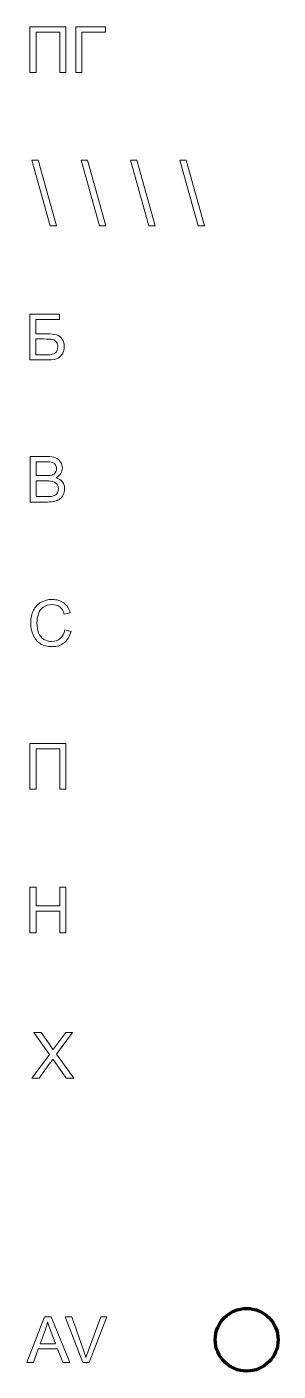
# Model space of a CAD drawing. Header units: millimetres. Extents: x -553 to 1640, y -551 to 548.
# Drawn here: x 1433 to 1533, y 13 to 548 of the extents above; entities that cross this region are included whole.
import ezdxf

# ---------------------------------------------------------------- set-up
doc = ezdxf.new("R2010")
doc.units = ezdxf.units.MM
doc.header["$MEASUREMENT"] = 0
doc.layers.add('layer 1', color=7, linetype='Continuous')

msp = doc.modelspace()

# ---------------------------------------------------------------- linework, layer by layer
at = {"layer": 'layer 1', "color": 142, "lineweight": 9}
for points, knots in [([(1433.9984, 548.1577), (1433.9984, 548.1577), (1448.2732, 548.1577), (1448.2732, 548.1577), (1448.2732, 548.1577), (1448.2732, 548.1577), (1448.2732, 529.9713), (1448.2732, 529.9713), (1448.2732, 529.9713), (1448.2732, 529.9713), (1445.8602, 529.9713), (1445.8602, 529.9713), (1445.8602, 529.9713), (1445.8602, 529.9713), (1445.8602, 546.0241), (1445.8602, 546.0241), (1445.8602, 546.0241), (1445.8602, 546.0241), (1436.4114, 546.0241), (1436.4114, 546.0241), (1436.4114, 546.0241), (1436.4114, 546.0241), (1436.4114, 529.9713), (1436.4114, 529.9713), (1436.4114, 529.9713), (1436.4114, 529.9713), (1433.9984, 529.9713), (1433.9984, 529.9713), (1433.9984, 529.9713), (1433.9984, 529.9713), (1433.9984, 548.1577), (1433.9984, 548.1577)], [0, 0, 0, 0, 0.11111111, 0.11111111, 0.11111111, 0.11111111, 0.22222222, 0.22222222, 0.22222222, 0.22222222, 0.33333333, 0.33333333, 0.33333333, 0.33333333, 0.44444444, 0.44444444, 0.44444444, 0.44444444, 0.55555556, 0.55555556, 0.55555556, 0.55555556, 0.66666667, 0.66666667, 0.66666667, 0.66666667, 0.77777778, 0.77777778, 0.77777778, 0.77777778, 1, 1, 1, 1]), ([(1452.2822, 548.1577), (1452.2822, 548.1577), (1464.0425, 548.1577), (1464.0425, 548.1577), (1464.0425, 548.1577), (1464.0425, 548.1577), (1464.0425, 546.0241), (1464.0425, 546.0241), (1464.0425, 546.0241), (1464.0425, 546.0241), (1454.6952, 546.0241), (1454.6952, 546.0241), (1454.6952, 546.0241), (1454.6952, 546.0241), (1454.6952, 529.9713), (1454.6952, 529.9713), (1454.6952, 529.9713), (1454.6952, 529.9713), (1452.2822, 529.9713), (1452.2822, 529.9713), (1452.2822, 529.9713), (1452.2822, 529.9713), (1452.2822, 548.1577), (1452.2822, 548.1577)], [0, 0, 0, 0, 0.14285714, 0.14285714, 0.14285714, 0.14285714, 0.28571429, 0.28571429, 0.28571429, 0.28571429, 0.42857143, 0.42857143, 0.42857143, 0.42857143, 0.57142857, 0.57142857, 0.57142857, 0.57142857, 0.71428571, 0.71428571, 0.71428571, 0.71428571, 1, 1, 1, 1]), ([(1442.1007, 468.9395), (1442.1007, 468.9395), (1434.7982, 495.045), (1434.7982, 495.045), (1434.7982, 495.045), (1434.7982, 495.045), (1437.2794, 495.045), (1437.2794, 495.045), (1437.2794, 495.045), (1437.2794, 495.045), (1444.5819, 468.9395), (1444.5819, 468.9395), (1444.5819, 468.9395), (1444.5819, 468.9395), (1442.1007, 468.9395), (1442.1007, 468.9395)], [0, 0, 0, 0, 0.2, 0.2, 0.2, 0.2, 0.4, 0.4, 0.4, 0.4, 0.6, 0.6, 0.6, 0.6, 1, 1, 1, 1]), ([(1461.7033, 468.9395), (1461.7033, 468.9395), (1454.4008, 495.045), (1454.4008, 495.045), (1454.4008, 495.045), (1454.4008, 495.045), (1456.882, 495.045), (1456.882, 495.045), (1456.882, 495.045), (1456.882, 495.045), (1464.1845, 468.9395), (1464.1845, 468.9395), (1464.1845, 468.9395), (1464.1845, 468.9395), (1461.7033, 468.9395), (1461.7033, 468.9395)], [0, 0, 0, 0, 0.2, 0.2, 0.2, 0.2, 0.4, 0.4, 0.4, 0.4, 0.6, 0.6, 0.6, 0.6, 1, 1, 1, 1]), ([(1481.3059, 468.9395), (1481.3059, 468.9395), (1474.0034, 495.045), (1474.0034, 495.045), (1474.0034, 495.045), (1474.0034, 495.045), (1476.4846, 495.045), (1476.4846, 495.045), (1476.4846, 495.045), (1476.4846, 495.045), (1483.7871, 468.9395), (1483.7871, 468.9395), (1483.7871, 468.9395), (1483.7871, 468.9395), (1481.3059, 468.9395), (1481.3059, 468.9395)], [0, 0, 0, 0, 0.2, 0.2, 0.2, 0.2, 0.4, 0.4, 0.4, 0.4, 0.6, 0.6, 0.6, 0.6, 1, 1, 1, 1]), ([(1500.9085, 468.9395), (1500.9085, 468.9395), (1493.606, 495.045), (1493.606, 495.045), (1493.606, 495.045), (1493.606, 495.045), (1496.0872, 495.045), (1496.0872, 495.045), (1496.0872, 495.045), (1496.0872, 495.045), (1503.3897, 468.9395), (1503.3897, 468.9395), (1503.3897, 468.9395), (1503.3897, 468.9395), (1500.9085, 468.9395), (1500.9085, 468.9395)], [0, 0, 0, 0, 0.2, 0.2, 0.2, 0.2, 0.4, 0.4, 0.4, 0.4, 0.6, 0.6, 0.6, 0.6, 1, 1, 1, 1]), ([(1433.957, 433.6494), (1433.957, 433.6494), (1445.768, 433.6494), (1445.768, 433.6494), (1445.768, 433.6494), (1445.768, 433.6494), (1445.768, 431.5158), (1445.768, 431.5158), (1445.768, 431.5158), (1445.768, 431.5158), (1436.37, 431.5158), (1436.37, 431.5158), (1436.37, 431.5158), (1436.37, 431.5158), (1436.37, 425.9024), (1436.37, 425.9024), (1436.37, 425.9024), (1436.37, 425.9024), (1440.7134, 425.9024), (1440.7134, 425.9024), (1440.7134, 425.9024), (1442.3178, 425.9024), (1443.5921, 425.75), (1444.5403, 425.441), (1444.5403, 425.441), (1445.4886, 425.1362), (1446.2464, 424.5604), (1446.8179, 423.7095), (1446.8179, 423.7095), (1447.3894, 422.8629), (1447.673, 421.8765), (1447.673, 420.7504), (1447.673, 420.7504), (1447.673, 419.8318), (1447.4698, 418.9724), (1447.0592, 418.1766), (1447.0592, 418.1766), (1446.6485, 417.3765), (1446.0389, 416.7245), (1445.2261, 416.2208), (1445.2261, 416.2208), (1444.4176, 415.717), (1443.0333, 415.463), (1441.0817, 415.463), (1441.0817, 415.463), (1441.0817, 415.463), (1433.957, 415.463), (1433.957, 415.463), (1433.957, 415.463), (1433.957, 415.463), (1433.957, 433.6494), (1433.957, 433.6494)], [0, 0, 0, 0, 0.07142857, 0.07142857, 0.07142857, 0.07142857, 0.14285714, 0.14285714, 0.14285714, 0.14285714, 0.21428571, 0.21428571, 0.21428571, 0.21428571, 0.28571429, 0.28571429, 0.28571429, 0.28571429, 0.35714286, 0.35714286, 0.35714286, 0.35714286, 0.42857143, 0.42857143, 0.42857143, 0.42857143, 0.5, 0.5, 0.5, 0.5, 0.57142857, 0.57142857, 0.57142857, 0.57142857, 0.64285714, 0.64285714, 0.64285714, 0.64285714, 0.71428571, 0.71428571, 0.71428571, 0.71428571, 0.78571429, 0.78571429, 0.78571429, 0.78571429, 0.85714286, 0.85714286, 0.85714286, 0.85714286, 1, 1, 1, 1]), ([(1436.37, 417.5204), (1436.37, 417.5204), (1441.1833, 417.5204), (1441.1833, 417.5204), (1441.1833, 417.5204), (1442.4829, 417.5204), (1443.4566, 417.7829), (1444.1085, 418.312), (1444.1085, 418.312), (1444.7562, 418.8412), (1445.0822, 419.6328), (1445.0822, 420.6869), (1445.0822, 420.6869), (1445.0822, 421.4405), (1444.8959, 422.067), (1444.5234, 422.5708), (1444.5234, 422.5708), (1444.1509, 423.0745), (1443.6344, 423.409), (1442.974, 423.5741), (1442.974, 423.5741), (1442.3094, 423.7392), (1441.1791, 423.8196), (1439.5831, 423.8196), (1439.5831, 423.8196), (1439.5831, 423.8196), (1436.37, 423.8196), (1436.37, 423.8196), (1436.37, 423.8196), (1436.37, 423.8196), (1436.37, 417.5204), (1436.37, 417.5204)], [0, 0, 0, 0, 0.11111111, 0.11111111, 0.11111111, 0.11111111, 0.22222222, 0.22222222, 0.22222222, 0.22222222, 0.33333333, 0.33333333, 0.33333333, 0.33333333, 0.44444444, 0.44444444, 0.44444444, 0.44444444, 0.55555556, 0.55555556, 0.55555556, 0.55555556, 0.66666667, 0.66666667, 0.66666667, 0.66666667, 0.77777778, 0.77777778, 0.77777778, 0.77777778, 1, 1, 1, 1]), ([(1434.0477, 358.8674), (1434.0477, 358.8674), (1434.0477, 377.0538), (1434.0477, 377.0538), (1434.0477, 377.0538), (1434.0477, 377.0538), (1440.8718, 377.0538), (1440.8718, 377.0538), (1440.8718, 377.0538), (1442.2604, 377.0538), (1443.3737, 376.8718), (1444.2162, 376.5035), (1444.2162, 376.5035), (1445.0544, 376.1352), (1445.7105, 375.5679), (1446.1847, 374.8017), (1446.1847, 374.8017), (1446.663, 374.0397), (1446.9001, 373.2396), (1446.9001, 372.4014), (1446.9001, 372.4014), (1446.9001, 371.6267), (1446.6884, 370.8943), (1446.2693, 370.2085), (1446.2693, 370.2085), (1445.8502, 369.5227), (1445.2152, 368.9681), (1444.3643, 368.5448), (1444.3643, 368.5448), (1445.465, 368.2231), (1446.3117, 367.6727), (1446.9001, 366.8938), (1446.9001, 366.8938), (1447.4928, 366.1191), (1447.7891, 365.2005), (1447.7891, 364.1421), (1447.7891, 364.1421), (1447.7891, 363.287), (1447.6071, 362.4954), (1447.2472, 361.763), (1447.2472, 361.763), (1446.8874, 361.0306), (1446.4429, 360.4676), (1445.9137, 360.0697), (1445.9137, 360.0697), (1445.3846, 359.676), (1444.7199, 359.3754), (1443.9241, 359.1722), (1443.9241, 359.1722), (1443.124, 358.969), (1442.1461, 358.8674), (1440.9861, 358.8674), (1440.9861, 358.8674), (1440.9861, 358.8674), (1434.0477, 358.8674), (1434.0477, 358.8674)], [0, 0, 0, 0, 0.06666667, 0.06666667, 0.06666667, 0.06666667, 0.13333333, 0.13333333, 0.13333333, 0.13333333, 0.2, 0.2, 0.2, 0.2, 0.26666667, 0.26666667, 0.26666667, 0.26666667, 0.33333333, 0.33333333, 0.33333333, 0.33333333, 0.4, 0.4, 0.4, 0.4, 0.46666667, 0.46666667, 0.46666667, 0.46666667, 0.53333333, 0.53333333, 0.53333333, 0.53333333, 0.6, 0.6, 0.6, 0.6, 0.66666667, 0.66666667, 0.66666667, 0.66666667, 0.73333333, 0.73333333, 0.73333333, 0.73333333, 0.8, 0.8, 0.8, 0.8, 0.86666667, 0.86666667, 0.86666667, 0.86666667, 1, 1, 1, 1]), ([(1436.4607, 369.4084), (1436.4607, 369.4084), (1440.3935, 369.4084), (1440.3935, 369.4084), (1440.3935, 369.4084), (1441.4603, 369.4084), (1442.2265, 369.4804), (1442.6879, 369.6201), (1442.6879, 369.6201), (1443.3018, 369.8021), (1443.7632, 370.1069), (1444.0722, 370.5302), (1444.0722, 370.5302), (1444.3813, 370.9536), (1444.5379, 371.4827), (1444.5379, 372.122), (1444.5379, 372.122), (1444.5379, 372.7273), (1444.394, 373.2607), (1444.1019, 373.7179), (1444.1019, 373.7179), (1443.814, 374.1794), (1443.3991, 374.4969), (1442.8615, 374.6662), (1442.8615, 374.6662), (1442.3239, 374.8355), (1441.401, 374.9202), (1440.0971, 374.9202), (1440.0971, 374.9202), (1440.0971, 374.9202), (1436.4607, 374.9202), (1436.4607, 374.9202), (1436.4607, 374.9202), (1436.4607, 374.9202), (1436.4607, 369.4084), (1436.4607, 369.4084)], [0, 0, 0, 0, 0.1, 0.1, 0.1, 0.1, 0.2, 0.2, 0.2, 0.2, 0.3, 0.3, 0.3, 0.3, 0.4, 0.4, 0.4, 0.4, 0.5, 0.5, 0.5, 0.5, 0.6, 0.6, 0.6, 0.6, 0.7, 0.7, 0.7, 0.7, 0.8, 0.8, 0.8, 0.8, 1, 1, 1, 1]), ([(1436.4607, 361.001), (1436.4607, 361.001), (1440.9904, 361.001), (1440.9904, 361.001), (1440.9904, 361.001), (1441.7693, 361.001), (1442.3154, 361.0306), (1442.6329, 361.0899), (1442.6329, 361.0899), (1443.1832, 361.1873), (1443.6489, 361.3524), (1444.0214, 361.5852), (1444.0214, 361.5852), (1444.394, 361.818), (1444.6988, 362.1567), (1444.9401, 362.6012), (1444.9401, 362.6012), (1445.1814, 363.0457), (1445.2999, 363.5579), (1445.2999, 364.1379), (1445.2999, 364.1379), (1445.2999, 364.8195), (1445.1263, 365.4079), (1444.775, 365.9117), (1444.775, 365.9117), (1444.4278, 366.4154), (1443.9452, 366.7668), (1443.3272, 366.97), (1443.3272, 366.97), (1442.7133, 367.1732), (1441.8243, 367.2748), (1440.6686, 367.2748), (1440.6686, 367.2748), (1440.6686, 367.2748), (1436.4607, 367.2748), (1436.4607, 367.2748), (1436.4607, 367.2748), (1436.4607, 367.2748), (1436.4607, 361.001), (1436.4607, 361.001)], [0, 0, 0, 0, 0.09090909, 0.09090909, 0.09090909, 0.09090909, 0.18181818, 0.18181818, 0.18181818, 0.18181818, 0.27272727, 0.27272727, 0.27272727, 0.27272727, 0.36363636, 0.36363636, 0.36363636, 0.36363636, 0.45454545, 0.45454545, 0.45454545, 0.45454545, 0.54545455, 0.54545455, 0.54545455, 0.54545455, 0.63636364, 0.63636364, 0.63636364, 0.63636364, 0.72727273, 0.72727273, 0.72727273, 0.72727273, 0.81818182, 0.81818182, 0.81818182, 0.81818182, 1, 1, 1, 1]), ([(1447.9265, 307.9281), (1447.9265, 307.9281), (1450.3395, 307.3185), (1450.3395, 307.3185), (1450.3395, 307.3185), (1449.8357, 305.3416), (1448.9298, 303.8387), (1447.6217, 302.8016), (1447.6217, 302.8016), (1446.3136, 301.7644), (1444.7134, 301.2437), (1442.8211, 301.2437), (1442.8211, 301.2437), (1440.8653, 301.2437), (1439.2736, 301.6416), (1438.0459, 302.4417), (1438.0459, 302.4417), (1436.8182, 303.2376), (1435.8869, 304.3933), (1435.2477, 305.9046), (1435.2477, 305.9046), (1434.6084, 307.4201), (1434.2867, 309.0415), (1434.2867, 310.7772), (1434.2867, 310.7772), (1434.2867, 312.6695), (1434.6465, 314.3205), (1435.3704, 315.7302), (1435.3704, 315.7302), (1436.0943, 317.1399), (1437.123, 318.2109), (1438.4565, 318.9433), (1438.4565, 318.9433), (1439.79, 319.6756), (1441.259, 320.0397), (1442.8592, 320.0397), (1442.8592, 320.0397), (1444.6795, 320.0397), (1446.2078, 319.5783), (1447.4439, 318.6512), (1447.4439, 318.6512), (1448.6843, 317.7241), (1449.5479, 316.4244), (1450.0347, 314.748), (1450.0347, 314.748), (1450.0347, 314.748), (1447.6725, 314.1892), (1447.6725, 314.1892), (1447.6725, 314.1892), (1447.2534, 315.51), (1446.6396, 316.4752), (1445.8395, 317.0764), (1445.8395, 317.0764), (1445.0394, 317.6817), (1444.0318, 317.9823), (1442.8169, 317.9823), (1442.8169, 317.9823), (1441.4241, 317.9823), (1440.2557, 317.6479), (1439.3201, 316.979), (1439.3201, 316.979), (1438.3846, 316.3101), (1437.7242, 315.4084), (1437.3474, 314.2824), (1437.3474, 314.2824), (1436.9664, 313.1521), (1436.7759, 311.9879), (1436.7759, 310.7899), (1436.7759, 310.7899), (1436.7759, 309.2447), (1437.0003, 307.8943), (1437.449, 306.7428), (1437.449, 306.7428), (1437.8977, 305.5871), (1438.5962, 304.7277), (1439.5445, 304.1562), (1439.5445, 304.1562), (1440.4928, 303.5847), (1441.5172, 303.3011), (1442.6221, 303.3011), (1442.6221, 303.3011), (1443.9683, 303.3011), (1445.1029, 303.6906), (1446.0342, 304.4653), (1446.0342, 304.4653), (1446.9655, 305.2442), (1447.5963, 306.3957), (1447.9265, 307.9281)], [0, 0, 0, 0, 0.04347826, 0.04347826, 0.04347826, 0.04347826, 0.08695652, 0.08695652, 0.08695652, 0.08695652, 0.13043478, 0.13043478, 0.13043478, 0.13043478, 0.17391304, 0.17391304, 0.17391304, 0.17391304, 0.2173913, 0.2173913, 0.2173913, 0.2173913, 0.26086957, 0.26086957, 0.26086957, 0.26086957, 0.30434783, 0.30434783, 0.30434783, 0.30434783, 0.34782609, 0.34782609, 0.34782609, 0.34782609, 0.39130435, 0.39130435, 0.39130435, 0.39130435, 0.43478261, 0.43478261, 0.43478261, 0.43478261, 0.47826087, 0.47826087, 0.47826087, 0.47826087, 0.52173913, 0.52173913, 0.52173913, 0.52173913, 0.56521739, 0.56521739, 0.56521739, 0.56521739, 0.60869565, 0.60869565, 0.60869565, 0.60869565, 0.65217391, 0.65217391, 0.65217391, 0.65217391, 0.69565217, 0.69565217, 0.69565217, 0.69565217, 0.73913043, 0.73913043, 0.73913043, 0.73913043, 0.7826087, 0.7826087, 0.7826087, 0.7826087, 0.82608696, 0.82608696, 0.82608696, 0.82608696, 0.86956522, 0.86956522, 0.86956522, 0.86956522, 0.91304348, 0.91304348, 0.91304348, 0.91304348, 1, 1, 1, 1]), ([(1433.9984, 262.6366), (1433.9984, 262.6366), (1448.2732, 262.6366), (1448.2732, 262.6366), (1448.2732, 262.6366), (1448.2732, 262.6366), (1448.2732, 244.4502), (1448.2732, 244.4502), (1448.2732, 244.4502), (1448.2732, 244.4502), (1445.8602, 244.4502), (1445.8602, 244.4502), (1445.8602, 244.4502), (1445.8602, 244.4502), (1445.8602, 260.503), (1445.8602, 260.503), (1445.8602, 260.503), (1445.8602, 260.503), (1436.4114, 260.503), (1436.4114, 260.503), (1436.4114, 260.503), (1436.4114, 260.503), (1436.4114, 244.4502), (1436.4114, 244.4502), (1436.4114, 244.4502), (1436.4114, 244.4502), (1433.9984, 244.4502), (1433.9984, 244.4502), (1433.9984, 244.4502), (1433.9984, 244.4502), (1433.9984, 262.6366), (1433.9984, 262.6366)], [0, 0, 0, 0, 0.11111111, 0.11111111, 0.11111111, 0.11111111, 0.22222222, 0.22222222, 0.22222222, 0.22222222, 0.33333333, 0.33333333, 0.33333333, 0.33333333, 0.44444444, 0.44444444, 0.44444444, 0.44444444, 0.55555556, 0.55555556, 0.55555556, 0.55555556, 0.66666667, 0.66666667, 0.66666667, 0.66666667, 0.77777778, 0.77777778, 0.77777778, 0.77777778, 1, 1, 1, 1]), ([(1434.0099, 187.2549), (1434.0099, 187.2549), (1434.0099, 205.4413), (1434.0099, 205.4413), (1434.0099, 205.4413), (1434.0099, 205.4413), (1436.4229, 205.4413), (1436.4229, 205.4413), (1436.4229, 205.4413), (1436.4229, 205.4413), (1436.4229, 197.9483), (1436.4229, 197.9483), (1436.4229, 197.9483), (1436.4229, 197.9483), (1445.8209, 197.9483), (1445.8209, 197.9483), (1445.8209, 197.9483), (1445.8209, 197.9483), (1445.8209, 205.4413), (1445.8209, 205.4413), (1445.8209, 205.4413), (1445.8209, 205.4413), (1448.2339, 205.4413), (1448.2339, 205.4413), (1448.2339, 205.4413), (1448.2339, 205.4413), (1448.2339, 187.2549), (1448.2339, 187.2549), (1448.2339, 187.2549), (1448.2339, 187.2549), (1445.8209, 187.2549), (1445.8209, 187.2549), (1445.8209, 187.2549), (1445.8209, 187.2549), (1445.8209, 195.8147), (1445.8209, 195.8147), (1445.8209, 195.8147), (1445.8209, 195.8147), (1436.4229, 195.8147), (1436.4229, 195.8147), (1436.4229, 195.8147), (1436.4229, 195.8147), (1436.4229, 187.2549), (1436.4229, 187.2549), (1436.4229, 187.2549), (1436.4229, 187.2549), (1434.0099, 187.2549), (1434.0099, 187.2549)], [0, 0, 0, 0, 0.07692308, 0.07692308, 0.07692308, 0.07692308, 0.15384615, 0.15384615, 0.15384615, 0.15384615, 0.23076923, 0.23076923, 0.23076923, 0.23076923, 0.30769231, 0.30769231, 0.30769231, 0.30769231, 0.38461538, 0.38461538, 0.38461538, 0.38461538, 0.46153846, 0.46153846, 0.46153846, 0.46153846, 0.53846154, 0.53846154, 0.53846154, 0.53846154, 0.61538462, 0.61538462, 0.61538462, 0.61538462, 0.69230769, 0.69230769, 0.69230769, 0.69230769, 0.76923077, 0.76923077, 0.76923077, 0.76923077, 0.84615385, 0.84615385, 0.84615385, 0.84615385, 1, 1, 1, 1]), ([(1434.7319, 129.3304), (1434.7319, 129.3304), (1441.7592, 138.7665), (1441.7592, 138.7665), (1441.7592, 138.7665), (1441.7592, 138.7665), (1435.5701, 147.5168), (1435.5701, 147.5168), (1435.5701, 147.5168), (1435.5701, 147.5168), (1438.436, 147.5168), (1438.436, 147.5168), (1438.436, 147.5168), (1438.436, 147.5168), (1441.7507, 142.8644), (1441.7507, 142.8644), (1441.7507, 142.8644), (1442.4408, 141.8992), (1442.9191, 141.1626), (1443.1943, 140.6503), (1443.1943, 140.6503), (1443.6049, 141.2853), (1444.0875, 141.9627), (1444.6421, 142.6781), (1444.6421, 142.6781), (1444.6421, 142.6781), (1448.2743, 147.5168), (1448.2743, 147.5168), (1448.2743, 147.5168), (1448.2743, 147.5168), (1450.9117, 147.5168), (1450.9117, 147.5168), (1450.9117, 147.5168), (1450.9117, 147.5168), (1444.5955, 138.8723), (1444.5955, 138.8723), (1444.5955, 138.8723), (1444.5955, 138.8723), (1451.3943, 129.3304), (1451.3943, 129.3304), (1451.3943, 129.3304), (1451.3943, 129.3304), (1448.4394, 129.3304), (1448.4394, 129.3304), (1448.4394, 129.3304), (1448.4394, 129.3304), (1443.8505, 135.8159), (1443.8505, 135.8159), (1443.8505, 135.8159), (1443.588, 136.1842), (1443.3382, 136.5525), (1443.1054, 136.9165), (1443.1054, 136.9165), (1442.699, 136.3069), (1442.4111, 135.8794), (1442.2333, 135.6381), (1442.2333, 135.6381), (1442.2333, 135.6381), (1437.6232, 129.3304), (1437.6232, 129.3304), (1437.6232, 129.3304), (1437.6232, 129.3304), (1434.7319, 129.3304), (1434.7319, 129.3304)], [0, 0, 0, 0, 0.05882353, 0.05882353, 0.05882353, 0.05882353, 0.11764706, 0.11764706, 0.11764706, 0.11764706, 0.17647059, 0.17647059, 0.17647059, 0.17647059, 0.23529412, 0.23529412, 0.23529412, 0.23529412, 0.29411765, 0.29411765, 0.29411765, 0.29411765, 0.35294118, 0.35294118, 0.35294118, 0.35294118, 0.41176471, 0.41176471, 0.41176471, 0.41176471, 0.47058824, 0.47058824, 0.47058824, 0.47058824, 0.52941176, 0.52941176, 0.52941176, 0.52941176, 0.58823529, 0.58823529, 0.58823529, 0.58823529, 0.64705882, 0.64705882, 0.64705882, 0.64705882, 0.70588235, 0.70588235, 0.70588235, 0.70588235, 0.76470588, 0.76470588, 0.76470588, 0.76470588, 0.82352941, 0.82352941, 0.82352941, 0.82352941, 0.88235294, 0.88235294, 0.88235294, 0.88235294, 1, 1, 1, 1]), ([(1432.7895, 15.9972), (1432.7895, 15.9972), (1439.766, 34.1836), (1439.766, 34.1836), (1439.766, 34.1836), (1439.766, 34.1836), (1442.4119, 34.1836), (1442.4119, 34.1836), (1442.4119, 34.1836), (1442.4119, 34.1836), (1449.816, 15.9972), (1449.816, 15.9972), (1449.816, 15.9972), (1449.816, 15.9972), (1447.077, 15.9972), (1447.077, 15.9972), (1447.077, 15.9972), (1447.077, 15.9972), (1444.973, 21.509), (1444.973, 21.509), (1444.973, 21.509), (1444.973, 21.509), (1437.3149, 21.509), (1437.3149, 21.509), (1437.3149, 21.509), (1437.3149, 21.509), (1435.3422, 15.9972), (1435.3422, 15.9972), (1435.3422, 15.9972), (1435.3422, 15.9972), (1432.7895, 15.9972), (1432.7895, 15.9972)], [0, 0, 0, 0, 0.11111111, 0.11111111, 0.11111111, 0.11111111, 0.22222222, 0.22222222, 0.22222222, 0.22222222, 0.33333333, 0.33333333, 0.33333333, 0.33333333, 0.44444444, 0.44444444, 0.44444444, 0.44444444, 0.55555556, 0.55555556, 0.55555556, 0.55555556, 0.66666667, 0.66666667, 0.66666667, 0.66666667, 0.77777778, 0.77777778, 0.77777778, 0.77777778, 1, 1, 1, 1]), ([(1438.0219, 23.4648), (1438.0219, 23.4648), (1444.2195, 23.4648), (1444.2195, 23.4648), (1444.2195, 23.4648), (1444.2195, 23.4648), (1442.323, 28.5067), (1442.323, 28.5067), (1442.323, 28.5067), (1441.7515, 30.0392), (1441.3197, 31.3049), (1441.0191, 32.304), (1441.0191, 32.304), (1440.7693, 31.1187), (1440.4349, 29.9545), (1440.0158, 28.803), (1440.0158, 28.803), (1440.0158, 28.803), (1438.0219, 23.4648), (1438.0219, 23.4648)], [0, 0, 0, 0, 0.16666667, 0.16666667, 0.16666667, 0.16666667, 0.33333333, 0.33333333, 0.33333333, 0.33333333, 0.5, 0.5, 0.5, 0.5, 0.66666667, 0.66666667, 0.66666667, 0.66666667, 1, 1, 1, 1]), ([(1455.023, 15.9972), (1455.023, 15.9972), (1447.9957, 34.1836), (1447.9957, 34.1836), (1447.9957, 34.1836), (1447.9957, 34.1836), (1450.6034, 34.1836), (1450.6034, 34.1836), (1450.6034, 34.1836), (1450.6034, 34.1836), (1455.3278, 20.9671), (1455.3278, 20.9671), (1455.3278, 20.9671), (1455.7046, 19.9088), (1456.0263, 18.9182), (1456.2803, 17.9911), (1456.2803, 17.9911), (1456.5597, 18.9859), (1456.8857, 19.9765), (1457.2582, 20.9671), (1457.2582, 20.9671), (1457.2582, 20.9671), (1462.1604, 34.1836), (1462.1604, 34.1836), (1462.1604, 34.1836), (1462.1604, 34.1836), (1464.6157, 34.1836), (1464.6157, 34.1836), (1464.6157, 34.1836), (1464.6157, 34.1836), (1457.5249, 15.9972), (1457.5249, 15.9972), (1457.5249, 15.9972), (1457.5249, 15.9972), (1455.023, 15.9972), (1455.023, 15.9972)], [0, 0, 0, 0, 0.1, 0.1, 0.1, 0.1, 0.2, 0.2, 0.2, 0.2, 0.3, 0.3, 0.3, 0.3, 0.4, 0.4, 0.4, 0.4, 0.5, 0.5, 0.5, 0.5, 0.6, 0.6, 0.6, 0.6, 0.7, 0.7, 0.7, 0.7, 0.8, 0.8, 0.8, 0.8, 1, 1, 1, 1])]:
    msp.add_open_spline(points, degree=3, knots=knots, dxfattribs=at)
at = {"layer": 'layer 1', "color": 242, "lineweight": 200}
for points in [[(1520.2235, 37.6194), (1513.3199, 37.6194), (1507.7235, 32.023), (1507.7235, 25.1194), (1507.7235, 25.1194), (1507.7235, 18.2159), (1513.3199, 12.6194), (1520.2235, 12.6194), (1520.2235, 12.6194), (1527.127, 12.6194), (1532.7235, 18.2158), (1532.7235, 25.1194), (1532.7235, 25.1194), (1532.7235, 32.0229), (1527.1271, 37.6194), (1520.2235, 37.6194)], [(1520.2235, 37.6194), (1513.3199, 37.6194), (1507.7235, 32.023), (1507.7235, 25.1194), (1507.7235, 25.1194), (1507.7235, 18.2159), (1513.3199, 12.6194), (1520.2235, 12.6194), (1520.2235, 12.6194), (1527.127, 12.6194), (1532.7235, 18.2158), (1532.7235, 25.1193), (1532.7235, 25.1193), (1532.7235, 32.0229), (1527.1271, 37.6194), (1520.2235, 37.6194)], [(1520.2235, 37.6194), (1513.3199, 37.6194), (1507.7235, 32.0229), (1507.7235, 25.1194), (1507.7235, 25.1194), (1507.7235, 18.2158), (1513.3199, 12.6194), (1520.2235, 12.6194), (1520.2235, 12.6194), (1527.127, 12.6194), (1532.7235, 18.2158), (1532.7235, 25.1193), (1532.7235, 25.1193), (1532.7235, 32.0229), (1527.1271, 37.6194), (1520.2235, 37.6194)], [(1520.2235, 37.6194), (1513.3199, 37.6194), (1507.7235, 32.0229), (1507.7235, 25.1194), (1507.7235, 25.1194), (1507.7235, 18.2158), (1513.3199, 12.6194), (1520.2235, 12.6194), (1520.2235, 12.6194), (1527.127, 12.6193), (1532.7235, 18.2158), (1532.7235, 25.1193), (1532.7235, 25.1193), (1532.7235, 32.0229), (1527.1271, 37.6194), (1520.2235, 37.6194)], [(1520.2235, 37.6193), (1513.3199, 37.6193), (1507.7235, 32.0229), (1507.7235, 25.1194), (1507.7235, 25.1194), (1507.7235, 18.2158), (1513.3199, 12.6194), (1520.2235, 12.6193), (1520.2235, 12.6193), (1527.127, 12.6193), (1532.7235, 18.2157), (1532.7235, 25.1193), (1532.7235, 25.1193), (1532.7235, 32.0229), (1527.1271, 37.6193), (1520.2235, 37.6193)], [(1520.2235, 37.6193), (1513.3199, 37.6193), (1507.7235, 32.0229), (1507.7235, 25.1194), (1507.7235, 25.1194), (1507.7235, 18.2158), (1513.3199, 12.6194), (1520.2235, 12.6193), (1520.2235, 12.6193), (1527.127, 12.6193), (1532.7235, 18.2157), (1532.7235, 25.1193), (1532.7235, 25.1193), (1532.7235, 32.0229), (1527.1271, 37.6193), (1520.2235, 37.6193)], [(1520.2235, 37.6193), (1513.3199, 37.6193), (1507.7235, 32.0229), (1507.7235, 25.1193), (1507.7235, 25.1193), (1507.7235, 18.2158), (1513.3199, 12.6193), (1520.2235, 12.6193), (1520.2235, 12.6193), (1527.127, 12.6193), (1532.7235, 18.2157), (1532.7235, 25.1193), (1532.7235, 25.1193), (1532.7235, 32.0228), (1527.1271, 37.6193), (1520.2235, 37.6193)], [(1520.2235, 37.6193), (1513.3199, 37.6193), (1507.7235, 32.0229), (1507.7235, 25.1193), (1507.7235, 25.1193), (1507.7235, 18.2158), (1513.3199, 12.6193), (1520.2235, 12.6193), (1520.2235, 12.6193), (1527.127, 12.6193), (1532.7235, 18.2157), (1532.7235, 25.1193), (1532.7235, 25.1193), (1532.7235, 32.0228), (1527.1271, 37.6193), (1520.2235, 37.6193)], [(1520.2235, 37.6193), (1513.3199, 37.6193), (1507.7235, 32.0229), (1507.7235, 25.1193), (1507.7235, 25.1193), (1507.7235, 18.2158), (1513.3199, 12.6193), (1520.2235, 12.6193), (1520.2235, 12.6193), (1527.127, 12.6193), (1532.7235, 18.2157), (1532.7235, 25.1192), (1532.7235, 25.1192), (1532.7235, 32.0228), (1527.1271, 37.6193), (1520.2235, 37.6193)], [(1520.2235, 37.6193), (1513.3199, 37.6193), (1507.7235, 32.0229), (1507.7235, 25.1193), (1507.7235, 25.1193), (1507.7235, 18.2157), (1513.3199, 12.6193), (1520.2235, 12.6193), (1520.2235, 12.6193), (1527.127, 12.6193), (1532.7235, 18.2157), (1532.7235, 25.1192), (1532.7235, 25.1192), (1532.7235, 32.0228), (1527.1271, 37.6193), (1520.2235, 37.6193)], [(1520.2235, 37.6193), (1513.3199, 37.6193), (1507.7235, 32.0228), (1507.7235, 25.1193), (1507.7235, 25.1193), (1507.7235, 18.2157), (1513.3199, 12.6193), (1520.2235, 12.6193), (1520.2235, 12.6193), (1527.127, 12.6192), (1532.7235, 18.2157), (1532.7235, 25.1192), (1532.7235, 25.1192), (1532.7235, 32.0228), (1527.1271, 37.6193), (1520.2235, 37.6193)], [(1520.2235, 37.6193), (1513.3199, 37.6193), (1507.7235, 32.0228), (1507.7235, 25.1193), (1507.7235, 25.1193), (1507.7235, 18.2157), (1513.3199, 12.6193), (1520.2235, 12.6193), (1520.2235, 12.6193), (1527.127, 12.6192), (1532.7235, 18.2157), (1532.7235, 25.1192), (1532.7235, 25.1192), (1532.7235, 32.0228), (1527.1271, 37.6193), (1520.2235, 37.6193)], [(1520.2235, 37.6192), (1513.3199, 37.6192), (1507.7235, 32.0228), (1507.7235, 25.1193), (1507.7235, 25.1193), (1507.7235, 18.2157), (1513.3199, 12.6193), (1520.2235, 12.6192), (1520.2235, 12.6192), (1527.127, 12.6192), (1532.7235, 18.2156), (1532.7235, 25.1192), (1532.7235, 25.1192), (1532.7235, 32.0228), (1527.1271, 37.6192), (1520.2235, 37.6192)], [(1520.2235, 37.6192), (1513.3199, 37.6192), (1507.7235, 32.0228), (1507.7235, 25.1192), (1507.7235, 25.1192), (1507.7235, 18.2157), (1513.3199, 12.6192), (1520.2235, 12.6192), (1520.2235, 12.6192), (1527.127, 12.6192), (1532.7235, 18.2156), (1532.7235, 25.1192), (1532.7235, 25.1192), (1532.7235, 32.0228), (1527.1271, 37.6192), (1520.2235, 37.6192)], [(1520.2235, 37.6192), (1513.3199, 37.6192), (1507.7235, 32.0228), (1507.7235, 25.1192), (1507.7235, 25.1192), (1507.7235, 18.2157), (1513.3199, 12.6192), (1520.2235, 12.6192), (1520.2235, 12.6192), (1527.127, 12.6192), (1532.7235, 18.2156), (1532.7235, 25.1192), (1532.7235, 25.1192), (1532.7235, 32.0227), (1527.1271, 37.6192), (1520.2235, 37.6192)], [(1520.2235, 37.6192), (1513.3199, 37.6192), (1507.7235, 32.0228), (1507.7235, 25.1192), (1507.7235, 25.1192), (1507.7235, 18.2157), (1513.3199, 12.6192), (1520.2235, 12.6192), (1520.2235, 12.6192), (1527.127, 12.6192), (1532.7235, 18.2156), (1532.7235, 25.1192), (1532.7235, 25.1192), (1532.7235, 32.0227), (1527.1271, 37.6192), (1520.2235, 37.6192)], [(1520.2235, 37.6192), (1513.3199, 37.6192), (1507.7235, 32.0228), (1507.7235, 25.1192), (1507.7235, 25.1192), (1507.7235, 18.2157), (1513.3199, 12.6192), (1520.2235, 12.6192), (1520.2235, 12.6192), (1527.127, 12.6192), (1532.7235, 18.2156), (1532.7235, 25.1191), (1532.7235, 25.1191), (1532.7235, 32.0227), (1527.1271, 37.6192), (1520.2235, 37.6192)], [(1520.2235, 37.6192), (1513.3199, 37.6192), (1507.7235, 32.0227), (1507.7235, 25.1192), (1507.7235, 25.1192), (1507.7235, 18.2156), (1513.3199, 12.6192), (1520.2235, 12.6192), (1520.2235, 12.6192), (1527.127, 12.6192), (1532.7235, 18.2156), (1532.7235, 25.1191), (1532.7235, 25.1191), (1532.7235, 32.0227), (1527.1271, 37.6192), (1520.2235, 37.6192)], [(1520.2235, 37.6192), (1513.3199, 37.6192), (1507.7235, 32.0227), (1507.7235, 25.1192), (1507.7235, 25.1192), (1507.7235, 18.2156), (1513.3199, 12.6192), (1520.2235, 12.6192), (1520.2235, 12.6192), (1527.127, 12.6191), (1532.7235, 18.2156), (1532.7235, 25.1191), (1532.7235, 25.1191), (1532.7235, 32.0227), (1527.1271, 37.6192), (1520.2235, 37.6192)], [(1520.2235, 37.6191), (1513.3199, 37.6191), (1507.7235, 32.0227), (1507.7235, 25.1192), (1507.7235, 25.1192), (1507.7235, 18.2156), (1513.3199, 12.6192), (1520.2235, 12.6191), (1520.2235, 12.6191), (1527.127, 12.6191), (1532.7235, 18.2155), (1532.7235, 25.1191), (1532.7235, 25.1191), (1532.7235, 32.0227), (1527.1271, 37.6191), (1520.2235, 37.6191)], [(1520.2235, 37.6191), (1513.3199, 37.6191), (1507.7235, 32.0227), (1507.7235, 25.1192), (1507.7235, 25.1192), (1507.7235, 18.2156), (1513.3199, 12.6192), (1520.2235, 12.6191), (1520.2235, 12.6191), (1527.127, 12.6191), (1532.7235, 18.2155), (1532.7235, 25.1191), (1532.7235, 25.1191), (1532.7235, 32.0227), (1527.1271, 37.6191), (1520.2235, 37.6191)]]:
    msp.add_open_spline(points, degree=3, knots=[0, 0, 0, 0, 0.2, 0.2, 0.2, 0.2, 0.4, 0.4, 0.4, 0.4, 0.6, 0.6, 0.6, 0.6, 1, 1, 1, 1], dxfattribs=at)
for points in [[(1520.2235, 37.6194), (1520.2235, 37.6194), (1520.2235, 37.6191), (1520.2235, 37.6191)], [(1520.2235, 37.6194), (1520.2235, 37.6194), (1520.2235, 37.6191), (1520.2235, 37.6191)], [(1507.7235, 25.1194), (1507.7235, 25.1194), (1507.7235, 25.1192), (1507.7235, 25.1192)], [(1532.7235, 25.1194), (1532.7235, 25.1194), (1532.7235, 25.1191), (1532.7235, 25.1191)], [(1520.2235, 12.6194), (1520.2235, 12.6194), (1520.2235, 12.6191), (1520.2235, 12.6191)]]:
    msp.add_open_spline(points, degree=3, dxfattribs=at)

doc.saveas('drawing.dxf')
